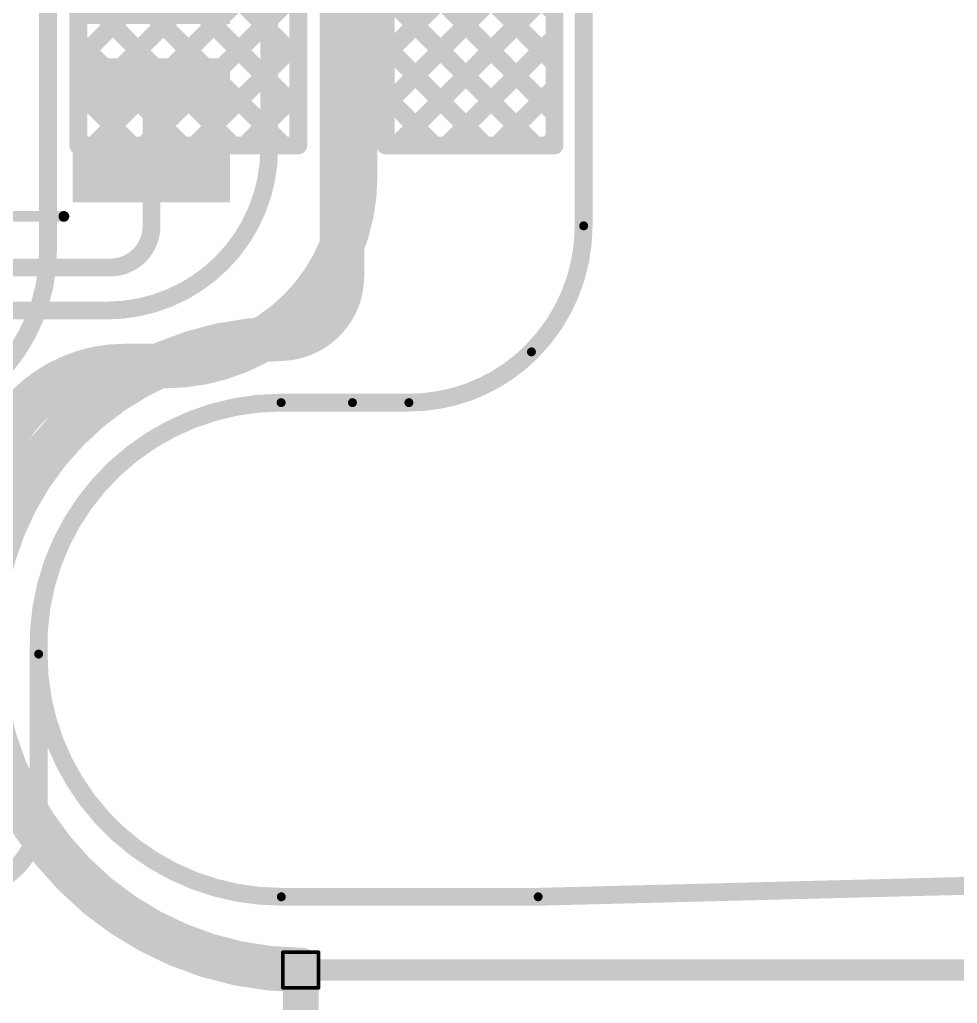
# Model space of a CAD drawing. Header units: inches. Extents: x 3 to 457, y -41 to 239.
# Drawn here: x 122.48 to 135.84, y 128 to 142.01 of the extents above; entities that cross this region are included whole.
import ezdxf

# ---------------------------------------------------------------- set-up
doc = ezdxf.new("R2010")
doc.units = ezdxf.units.IN
for name, color, linetype in [('Board Outline', 216, 'Continuous'), ('Bottom Layer', 5, 'Continuous'), ('Drill Drawing', 1, 'Continuous'), ('Fabrication', 76, 'Continuous'), ('Top Layer', 1, 'Continuous'), ('Top Overlay', 2, 'Continuous'), ('Top Paste', 8, 'Continuous'), ('Top Solder', 216, 'Continuous'), ('Via Holes', 16, 'Continuous')]:
    doc.layers.add(name, color=color, linetype=linetype)

# ---------------------------------------------------------------- blocks, each defined once
blk = doc.blocks.new('14_SO_112')
at = {"layer": 'Top Layer'}
for points in [[(-1.7501108, 4.096994599999999), (-1.7501108, 3.5230054), (-3.7881052, 3.5230054), (-3.7881052, 4.096994599999999)], [(3.7881052, 4.096994599999999), (3.7881052, 3.5230054), (1.7501108, 3.5230054), (1.7501108, 4.096994599999999)], [(-1.7501108, 2.8269946), (-1.7501108, 2.2530054), (-3.7881052, 2.2530054), (-3.7881052, 2.8269946)], [(3.7881052, 2.8269946), (3.7881052, 2.2530054), (1.7501108, 2.2530054), (1.7501108, 2.8269946)], [(-1.7501108, 1.556994599999999), (-1.7501108, 0.9830053999999997), (-3.7881052, 0.9830054000000001), (-3.7881052, 1.5569946)], [(3.7881052, 1.556994599999999), (3.7881052, 0.9830053999999997), (1.7501108, 0.9830054000000001), (1.7501108, 1.5569946)], [(-1.7501108, 0.2869945999999998), (-1.7501108, -0.2869946000000002), (-3.7881052, -0.2869945999999998), (-3.7881052, 0.2869946000000002)], [(3.7881052, 0.2869945999999998), (3.7881052, -0.2869946000000002), (1.7501108, -0.2869945999999998), (1.7501108, 0.2869946000000002)], [(-1.7501108, -0.9830054000000001), (-1.7501108, -1.5569946), (-3.7881052, -1.556994599999999), (-3.7881052, -0.9830053999999997)], [(3.7881052, -0.9830054000000001), (3.7881052, -1.5569946), (1.7501108, -1.556994599999999), (1.7501108, -0.9830053999999997)], [(-1.7501108, -2.2530054), (-1.7501108, -2.8269946), (-3.7881052, -2.8269946), (-3.7881052, -2.2530054)], [(3.7881052, -2.2530054), (3.7881052, -2.8269946), (1.7501108, -2.8269946), (1.7501108, -2.2530054)], [(-1.7501108, -3.5230054), (-1.7501108, -4.096994599999999), (-3.7881052, -4.096994599999999), (-3.7881052, -3.5230054)], [(3.7881052, -3.5230054), (3.7881052, -4.096994599999999), (1.7501108, -4.096994599999999), (1.7501108, -3.5230054)]]:
    blk.add_hatch(color=1, dxfattribs=at).paths.add_polyline_path(points)
at = {"layer": 'Top Paste'}
for points in [[(-1.7501108, 4.096994599999999), (-1.7501108, 3.5230054), (-3.7881052, 3.5230054), (-3.7881052, 4.096994599999999)], [(3.7881052, 4.096994599999999), (3.7881052, 3.5230054), (1.7501108, 3.5230054), (1.7501108, 4.096994599999999)], [(-1.7501108, 2.8269946), (-1.7501108, 2.2530054), (-3.7881052, 2.2530054), (-3.7881052, 2.8269946)], [(3.7881052, 2.8269946), (3.7881052, 2.2530054), (1.7501108, 2.2530054), (1.7501108, 2.8269946)], [(-1.7501108, 1.556994599999999), (-1.7501108, 0.9830053999999997), (-3.7881052, 0.9830054000000001), (-3.7881052, 1.5569946)], [(3.7881052, 1.556994599999999), (3.7881052, 0.9830053999999997), (1.7501108, 0.9830054000000001), (1.7501108, 1.5569946)], [(-1.7501108, 0.2869945999999998), (-1.7501108, -0.2869946000000002), (-3.7881052, -0.2869945999999998), (-3.7881052, 0.2869946000000002)], [(3.7881052, 0.2869945999999998), (3.7881052, -0.2869946000000002), (1.7501108, -0.2869945999999998), (1.7501108, 0.2869946000000002)], [(-1.7501108, -0.9830054000000001), (-1.7501108, -1.5569946), (-3.7881052, -1.556994599999999), (-3.7881052, -0.9830053999999997)], [(3.7881052, -0.9830054000000001), (3.7881052, -1.5569946), (1.7501108, -1.556994599999999), (1.7501108, -0.9830053999999997)], [(-1.7501108, -2.2530054), (-1.7501108, -2.8269946), (-3.7881052, -2.8269946), (-3.7881052, -2.2530054)], [(3.7881052, -2.2530054), (3.7881052, -2.8269946), (1.7501108, -2.8269946), (1.7501108, -2.2530054)], [(-1.7501108, -3.5230054), (-1.7501108, -4.096994599999999), (-3.7881052, -4.096994599999999), (-3.7881052, -3.5230054)], [(3.7881052, -3.5230054), (3.7881052, -4.096994599999999), (1.7501108, -4.096994599999999), (1.7501108, -3.5230054)]]:
    blk.add_hatch(color=8, dxfattribs=at).paths.add_polyline_path(points)
at = {"layer": 'Top Solder'}
for points in [[(-1.6485108, 4.1985946), (-1.6485108, 3.421405399999999), (-3.8897052, 3.421405399999999), (-3.8897052, 4.1985946)], [(3.8897052, 4.1985946), (3.8897052, 3.421405399999999), (1.6485108, 3.421405399999999), (1.6485108, 4.1985946)], [(-1.6485108, 2.9285946), (-1.6485108, 2.151405399999999), (-3.8897052, 2.1514054), (-3.8897052, 2.9285946)], [(3.8897052, 2.9285946), (3.8897052, 2.151405399999999), (1.6485108, 2.1514054), (1.6485108, 2.9285946)], [(-1.6485108, 1.658594599999999), (-1.6485108, 0.8814053999999997), (-3.8897052, 0.8814054000000002), (-3.8897052, 1.6585946)], [(3.8897052, 1.658594599999999), (3.8897052, 0.8814053999999997), (1.6485108, 0.8814054000000002), (1.6485108, 1.6585946)], [(-1.6485108, 0.3885945999999997), (-1.6485108, -0.3885946000000002), (-3.8897052, -0.3885945999999997), (-3.8897052, 0.3885946000000002)], [(3.8897052, 0.3885945999999997), (3.8897052, -0.3885946000000002), (1.6485108, -0.3885945999999997), (1.6485108, 0.3885946000000002)], [(-1.6485108, -0.8814054000000002), (-1.6485108, -1.6585946), (-3.8897052, -1.658594599999999), (-3.8897052, -0.8814053999999997)], [(3.8897052, -0.8814054000000002), (3.8897052, -1.6585946), (1.6485108, -1.658594599999999), (1.6485108, -0.8814053999999997)], [(-1.6485108, -2.1514054), (-1.6485108, -2.9285946), (-3.8897052, -2.9285946), (-3.8897052, -2.151405399999999)], [(3.8897052, -2.1514054), (3.8897052, -2.9285946), (1.6485108, -2.9285946), (1.6485108, -2.151405399999999)], [(-1.6485108, -3.421405399999999), (-1.6485108, -4.1985946), (-3.8897052, -4.1985946), (-3.8897052, -3.421405399999999)], [(3.8897052, -3.421405399999999), (3.8897052, -4.1985946), (1.6485108, -4.1985946), (1.6485108, -3.421405399999999)]]:
    blk.add_hatch(color=216, dxfattribs=at).paths.add_polyline_path(points)
at = {"layer": 'Top Overlay'}
for points in [[(-1.5213838, 4.4012104, 0.1524, 0.1524, 0), (1.5214346, 4.4012104, 0.1524, 0.1524, 0)], [(-4.166107999999999, 3.7084, 0.1999996, 0.1999996, 0), (-4.166107999999999, 3.9624, 0.1999996, 0.1999996, 0)], [(-4.166107999999999, 3.9624, 0.1999996, 0.1999996, 0), (-4.039108, 3.835399999999999, 0.1999996, 0.1999996, 0)], [(-4.166107999999999, 3.7084, 0.1999996, 0.1999996, 0), (-4.039108, 3.835399999999999, 0.1999996, 0.1999996, 0)], [(-1.5213838, -4.4012104, 0.1524, 0.1524, 0), (1.5214346, -4.4012104, 0.1524, 0.1524, 0)]]:
    blk.add_lwpolyline(points, format="xyseb", dxfattribs=at)
for points in [[(-1.5594838, 4.4012104, 0.0762, 0.0762, 1), (-1.4832838, 4.4012104, 0.0762, 0.0762, 1)], [(1.4833346, 4.4012104, 0.0762, 0.0762, 1), (1.5595346, 4.4012104, 0.0762, 0.0762, 1)], [(-4.2161079, 3.9624, 0.0999998, 0.0999998, 1), (-4.116108099999999, 3.9624, 0.0999998, 0.0999998, 1)], [(-4.2161079, 3.9624, 0.0999998, 0.0999998, 1), (-4.116108099999999, 3.9624, 0.0999998, 0.0999998, 1)], [(-4.0891079, 3.835399999999999, 0.0999998, 0.0999998, 1), (-3.9891081, 3.835399999999999, 0.0999998, 0.0999998, 1)], [(-4.0891079, 3.835399999999999, 0.0999998, 0.0999998, 1), (-3.9891081, 3.835399999999999, 0.0999998, 0.0999998, 1)], [(-4.2161079, 3.7084, 0.0999998, 0.0999998, 1), (-4.116108099999999, 3.7084, 0.0999998, 0.0999998, 1)], [(-4.2161079, 3.7084, 0.0999998, 0.0999998, 1), (-4.116108099999999, 3.7084, 0.0999998, 0.0999998, 1)], [(-1.5594838, -4.4012104, 0.0762, 0.0762, 1), (-1.4832838, -4.4012104, 0.0762, 0.0762, 1)], [(1.4833346, -4.4012104, 0.0762, 0.0762, 1), (1.5595346, -4.4012104, 0.0762, 0.0762, 1)]]:
    blk.add_lwpolyline(points, format="xyseb", close=True, dxfattribs=at)

msp = doc.modelspace()

# ---------------------------------------------------------------- hatches: boundary and pattern name
at = {"layer": 'Bottom Layer'}
h = msp.add_hatch(color=5, dxfattribs=at)
edge = h.paths.add_edge_path()
edge.add_arc((126.48482704, 128.47032218), 0.2999994, 0, 360)
at = {"layer": 'Top Layer'}
h = msp.add_hatch(color=1, dxfattribs=at)
edge = h.paths.add_edge_path()
edge.add_arc((126.48482704, 128.47032218), 0.2999994, 0, 360)
at = {"layer": 'Via Holes'}
h = msp.add_hatch(color=7, dxfattribs=at)
edge = h.paths.add_edge_path()
edge.add_arc((126.48482704, 128.47032218), 0.1499997, 0, 360)

# ---------------------------------------------------------------- linework, layer by layer
at = {"layer": 'Board Outline'}
for points in [[(130.51565972, 139.0714008, 0.127, 0.127, 0), (130.51565972, 158.98451058, 0.127, 0.127, 0)], [(130.51565972, 139.0714008, 0.127, 0.127, -0.198912367379658), (129.77205948, 137.27618976, 0.127, 0.127, 0)], [(129.77205948, 137.27618976, 0.127, 0.127, -0.198912367379658), (128.02643432, 136.55312796, 0.127, 0.127, 0)], [(129.77205948, 137.27618976, 0.127, 0.127, 0), (129.77207726, 137.27617198, 0.127, 0.127, 0)], [(122.75101942, 132.97093802, 0.127, 0.127, -0.4248238825365849), (126.20620936, 136.55312796, 0.127, 0.127, 0)], [(126.20620936, 136.55312796, 0.127, 0.127, 0), (127.22220936, 136.55312796, 0.127, 0.127, 0)], [(127.22220936, 136.55312796, 0.127, 0.127, 0), (128.02643432, 136.55312796, 0.127, 0.127, 0)], [(126.20854108, 129.51347478, 0.127, 0.127, -0.4142135623828077), (122.7511007, 132.97091516, 0.127, 0.127, 0)], [(129.8680029, 129.51347478, 0.127, 0.127, 0), (136.0826082, 129.6719657, 0.127, 0.127, 0)], [(126.20854108, 129.51347478, 0.127, 0.127, 0), (129.8680029, 129.51347478, 0.127, 0.127, 0)]]:
    msp.add_lwpolyline(points, format="xyseb", dxfattribs=at)
for points in [[(130.48390972, 139.0714008, 0.0635, 0.0635, 1), (130.54740972, 139.0714008, 0.0635, 0.0635, 1)], [(130.48390972, 139.0714008, 0.0635, 0.0635, 1), (130.54740972, 139.0714008, 0.0635, 0.0635, 1)], [(129.74030948, 137.27618976, 0.0635, 0.0635, 1), (129.80380948, 137.27618976, 0.0635, 0.0635, 1)], [(129.74030948, 137.27618976, 0.0635, 0.0635, 1), (129.80380948, 137.27618976, 0.0635, 0.0635, 1)], [(129.74030948, 137.27618976, 0.0635, 0.0635, 1), (129.80380948, 137.27618976, 0.0635, 0.0635, 1)], [(129.74032726, 137.27617198, 0.0635, 0.0635, 1), (129.80382726, 137.27617198, 0.0635, 0.0635, 1)], [(126.17445936, 136.55312796, 0.0635, 0.0635, 1), (126.23795936, 136.55312796, 0.0635, 0.0635, 1)], [(126.17445936, 136.55312796, 0.0635, 0.0635, 1), (126.23795936, 136.55312796, 0.0635, 0.0635, 1)], [(127.19045936, 136.55312796, 0.0635, 0.0635, 1), (127.25395936, 136.55312796, 0.0635, 0.0635, 1)], [(127.19045936, 136.55312796, 0.0635, 0.0635, 1), (127.25395936, 136.55312796, 0.0635, 0.0635, 1)], [(127.99468432, 136.55312796, 0.0635, 0.0635, 1), (128.05818432, 136.55312796, 0.0635, 0.0635, 1)], [(127.99468432, 136.55312796, 0.0635, 0.0635, 1), (128.05818432, 136.55312796, 0.0635, 0.0635, 1)], [(122.71926942, 132.97093802, 0.0635, 0.0635, 1), (122.78276942, 132.97093802, 0.0635, 0.0635, 1)], [(122.7193507, 132.97091516, 0.0635, 0.0635, 1), (122.7828507, 132.97091516, 0.0635, 0.0635, 1)], [(126.17679108, 129.51347478, 0.0635, 0.0635, 1), (126.24029108, 129.51347478, 0.0635, 0.0635, 1)], [(126.17679108, 129.51347478, 0.0635, 0.0635, 1), (126.24029108, 129.51347478, 0.0635, 0.0635, 1)], [(129.8362529, 129.51347478, 0.0635, 0.0635, 1), (129.8997529, 129.51347478, 0.0635, 0.0635, 1)], [(129.8362529, 129.51347478, 0.0635, 0.0635, 1), (129.8997529, 129.51347478, 0.0635, 0.0635, 1)]]:
    msp.add_lwpolyline(points, format="xyseb", close=True, dxfattribs=at)
at = {"layer": 'Bottom Layer'}
for points in [[(130.10130698, 158.98451058, 0.254, 0.254, 0), (130.10130952, 140.2166868, 0.254, 0.254, 0)], [(127.07251192, 138.35465852, 0.635, 0.635, 0), (127.07251192, 155.4734, 0.635, 0.635, 0)], [(126.45021192, 140.2166868, 0.254, 0.254, 0), (126.45021192, 155.4734, 0.254, 0.254, 0)], [(127.69481192, 140.2166868, 0.254, 0.254, 0), (127.69481192, 155.4734, 0.254, 0.254, 0)], [(122.88481392, 138.72007562, 0.254, 0.254, 0), (122.88481392, 144.87695688, 0.254, 0.254, 0)], [(123.31661392, 141.43859698, 0.254, 0.254, 0), (126.45021192, 144.57219498, 0.254, 0.254, 0)], [(123.37349722, 144.5206279, 0.254, 0.254, 0), (126.45021192, 141.4439132, 0.254, 0.254, 0)], [(127.69481192, 144.5098075, 0.254, 0.254, 0), (130.10130952, 142.1033099, 0.254, 0.254, 0)], [(123.31661392, 140.2166868, 0.254, 0.254, 0), (123.31661392, 144.453483, 0.254, 0.254, 0)], [(123.31661392, 143.85908998, 0.254, 0.254, 0), (126.45021192, 140.72549198, 0.254, 0.254, 0)], [(123.31661392, 140.72017576, 0.254, 0.254, 0), (126.45021192, 143.85377376, 0.254, 0.254, 0)], [(127.69481192, 141.50626766, 0.254, 0.254, 0), (130.10130952, 143.91276526, 0.254, 0.254, 0)], [(127.69481192, 143.79138628, 0.254, 0.254, 0), (130.10130952, 141.38488868, 0.254, 0.254, 0)], [(123.31661392, 143.14066876, 0.254, 0.254, 0), (126.24059588, 140.2166868, 0.254, 0.254, 0)], [(123.53154618, 140.2166868, 0.254, 0.254, 0), (126.45021192, 143.13535254, 0.254, 0.254, 0)], [(127.69481192, 140.78784644, 0.254, 0.254, 0), (130.10130952, 143.19434404, 0.254, 0.254, 0)], [(127.69481192, 143.07296506, 0.254, 0.254, 0), (130.10130952, 140.66646746, 0.254, 0.254, 0)], [(123.31661392, 142.42224754, 0.254, 0.254, 0), (125.52217466, 140.2166868, 0.254, 0.254, 0)], [(124.2499674, 140.2166868, 0.254, 0.254, 0), (126.45021192, 142.41693132, 0.254, 0.254, 0)], [(127.8420735, 140.2166868, 0.254, 0.254, 0), (130.10130952, 142.47592282, 0.254, 0.254, 0)], [(127.69481192, 142.35457686, 0.254, 0.254, 0), (129.83270198, 140.2166868, 0.254, 0.254, 0)], [(123.31661392, 141.70382632, 0.254, 0.254, 0), (124.80375344, 140.2166868, 0.254, 0.254, 0)], [(124.96838862, 140.2166868, 0.254, 0.254, 0), (126.45021192, 141.6985101, 0.254, 0.254, 0)], [(128.56049472, 140.2166868, 0.254, 0.254, 0), (130.10130952, 141.7575016, 0.254, 0.254, 0)], [(127.69481192, 141.63615564, 0.254, 0.254, 0), (129.11428076, 140.2166868, 0.254, 0.254, 0)], [(123.31661392, 140.9854051, 0.254, 0.254, 0), (124.08533222, 140.2166868, 0.254, 0.254, 0)], [(125.68680984, 140.2166868, 0.254, 0.254, 0), (126.45021192, 140.98008888, 0.254, 0.254, 0)], [(129.27891594, 140.2166868, 0.254, 0.254, 0), (130.10130952, 141.03908038, 0.254, 0.254, 0)], [(127.69481192, 140.91773442, 0.254, 0.254, 0), (128.39585954, 140.2166868, 0.254, 0.254, 0)], [(129.99733716, 140.2166868, 0.254, 0.254, 0), (130.10130952, 140.32065916, 0.254, 0.254, 0)], [(123.31661392, 140.2166868, 0.254, 0.254, 0), (126.45021192, 140.2166868, 0.254, 0.254, 0)], [(127.69481192, 140.2166868, 0.254, 0.254, 0), (130.10130952, 140.2166868, 0.254, 0.254, 0)], [(122.88481392, 138.72007562, 0.254, 0.254, -0.198912367379658), (122.1408657, 136.92402384, 0.254, 0.254, 0)], [(127.07251192, 138.35465852, 0.635, 0.635, -0.4142135623730951), (126.18074332, 137.46288992, 0.635, 0.635, 0)], [(121.93486916, 133.1155072, 0.635, 0.635, -0.4126820772362614), (126.18074332, 137.46288992, 0.635, 0.635, 0)], [(126.48481942, 128.47031456, 0.635, 0.635, -0.4134216610452752), (121.93519428, 133.0803536, 0.635, 0.635, 0)], [(126.48482704, 128.47032218, 0.3048, 0.3048, 0), (136.13777192, 128.47032218, 0.3048, 0.3048, 0)]]:
    msp.add_lwpolyline(points, format="xyseb", dxfattribs=at)
for points in [[(130.03780952, 142.1033099, 0.127, 0.127, 1), (130.16480952, 142.1033099, 0.127, 0.127, 1)], [(123.25311392, 141.70382632, 0.127, 0.127, 1), (123.38011392, 141.70382632, 0.127, 0.127, 1)], [(126.38671192, 141.6985101, 0.127, 0.127, 1), (126.51371192, 141.6985101, 0.127, 0.127, 1)], [(130.03780952, 141.7575016, 0.127, 0.127, 1), (130.16480952, 141.7575016, 0.127, 0.127, 1)], [(127.63131192, 141.63615564, 0.127, 0.127, 1), (127.75831192, 141.63615564, 0.127, 0.127, 1)], [(123.25311392, 141.43859698, 0.127, 0.127, 1), (123.38011392, 141.43859698, 0.127, 0.127, 1)], [(126.38671192, 141.4439132, 0.127, 0.127, 1), (126.51371192, 141.4439132, 0.127, 0.127, 1)], [(127.63131192, 141.50626766, 0.127, 0.127, 1), (127.75831192, 141.50626766, 0.127, 0.127, 1)], [(130.03780952, 141.38488868, 0.127, 0.127, 1), (130.16480952, 141.38488868, 0.127, 0.127, 1)], [(123.25311392, 140.9854051, 0.127, 0.127, 1), (123.38011392, 140.9854051, 0.127, 0.127, 1)], [(126.38671192, 140.98008888, 0.127, 0.127, 1), (126.51371192, 140.98008888, 0.127, 0.127, 1)], [(130.03780952, 141.03908038, 0.127, 0.127, 1), (130.16480952, 141.03908038, 0.127, 0.127, 1)], [(127.63131192, 140.91773442, 0.127, 0.127, 1), (127.75831192, 140.91773442, 0.127, 0.127, 1)], [(123.25311392, 140.72017576, 0.127, 0.127, 1), (123.38011392, 140.72017576, 0.127, 0.127, 1)], [(126.38671192, 140.72549198, 0.127, 0.127, 1), (126.51371192, 140.72549198, 0.127, 0.127, 1)], [(127.63131192, 140.78784644, 0.127, 0.127, 1), (127.75831192, 140.78784644, 0.127, 0.127, 1)], [(130.03780952, 140.66646746, 0.127, 0.127, 1), (130.16480952, 140.66646746, 0.127, 0.127, 1)], [(130.03780952, 140.32065916, 0.127, 0.127, 1), (130.16480952, 140.32065916, 0.127, 0.127, 1)], [(123.25311392, 140.2166868, 0.127, 0.127, 1), (123.38011392, 140.2166868, 0.127, 0.127, 1)], [(123.25311392, 140.2166868, 0.127, 0.127, 1), (123.38011392, 140.2166868, 0.127, 0.127, 1)], [(123.46804618, 140.2166868, 0.127, 0.127, 1), (123.59504618, 140.2166868, 0.127, 0.127, 1)], [(124.02183222, 140.2166868, 0.127, 0.127, 1), (124.14883222, 140.2166868, 0.127, 0.127, 1)], [(124.1864674, 140.2166868, 0.127, 0.127, 1), (124.3134674, 140.2166868, 0.127, 0.127, 1)], [(124.74025344, 140.2166868, 0.127, 0.127, 1), (124.86725344, 140.2166868, 0.127, 0.127, 1)], [(124.90488862, 140.2166868, 0.127, 0.127, 1), (125.03188862, 140.2166868, 0.127, 0.127, 1)], [(125.45867466, 140.2166868, 0.127, 0.127, 1), (125.58567466, 140.2166868, 0.127, 0.127, 1)], [(125.62330984, 140.2166868, 0.127, 0.127, 1), (125.75030984, 140.2166868, 0.127, 0.127, 1)], [(126.17709588, 140.2166868, 0.127, 0.127, 1), (126.30409588, 140.2166868, 0.127, 0.127, 1)], [(126.38671192, 140.2166868, 0.127, 0.127, 1), (126.51371192, 140.2166868, 0.127, 0.127, 1)], [(126.38671192, 140.2166868, 0.127, 0.127, 1), (126.51371192, 140.2166868, 0.127, 0.127, 1)], [(127.63131192, 140.2166868, 0.127, 0.127, 1), (127.75831192, 140.2166868, 0.127, 0.127, 1)], [(127.63131192, 140.2166868, 0.127, 0.127, 1), (127.75831192, 140.2166868, 0.127, 0.127, 1)], [(127.7785735, 140.2166868, 0.127, 0.127, 1), (127.9055735, 140.2166868, 0.127, 0.127, 1)], [(128.33235954, 140.2166868, 0.127, 0.127, 1), (128.45935954, 140.2166868, 0.127, 0.127, 1)], [(128.49699472, 140.2166868, 0.127, 0.127, 1), (128.62399472, 140.2166868, 0.127, 0.127, 1)], [(129.05078076, 140.2166868, 0.127, 0.127, 1), (129.17778076, 140.2166868, 0.127, 0.127, 1)], [(129.21541594, 140.2166868, 0.127, 0.127, 1), (129.34241594, 140.2166868, 0.127, 0.127, 1)], [(129.76920198, 140.2166868, 0.127, 0.127, 1), (129.89620198, 140.2166868, 0.127, 0.127, 1)], [(129.93383716, 140.2166868, 0.127, 0.127, 1), (130.06083716, 140.2166868, 0.127, 0.127, 1)], [(130.03780952, 140.2166868, 0.127, 0.127, 1), (130.16480952, 140.2166868, 0.127, 0.127, 1)], [(130.03780952, 140.2166868, 0.127, 0.127, 1), (130.16480952, 140.2166868, 0.127, 0.127, 1)], [(122.82131392, 138.72007562, 0.127, 0.127, 1), (122.94831392, 138.72007562, 0.127, 0.127, 1)], [(122.82131392, 138.72007562, 0.127, 0.127, 1), (122.94831392, 138.72007562, 0.127, 0.127, 1)], [(126.91376192, 138.35465852, 0.3175, 0.3175, 1), (127.23126192, 138.35465852, 0.3175, 0.3175, 1)], [(126.91376192, 138.35465852, 0.3175, 0.3175, 1), (127.23126192, 138.35465852, 0.3175, 0.3175, 1)], [(126.02199332, 137.46288992, 0.3175, 0.3175, 1), (126.33949332, 137.46288992, 0.3175, 0.3175, 1)], [(126.02199332, 137.46288992, 0.3175, 0.3175, 1), (126.33949332, 137.46288992, 0.3175, 0.3175, 1)], [(126.32606942, 128.47031456, 0.3175, 0.3175, 1), (126.64356942, 128.47031456, 0.3175, 0.3175, 1)], [(126.40862704, 128.47032218, 0.1524, 0.1524, 1), (126.56102704, 128.47032218, 0.1524, 0.1524, 1)]]:
    msp.add_lwpolyline(points, format="xyseb", close=True, dxfattribs=at)
at = {"layer": 'Drill Drawing'}
for points in [[(126.23082704, 128.72432218, 0.0508, 0.0508, 0), (126.73882704, 128.72432218, 0.0508, 0.0508, 0)], [(126.23082704, 128.21632218, 0.0508, 0.0508, 0), (126.23082704, 128.72432218, 0.0508, 0.0508, 0)], [(126.73882704, 128.21632218, 0.0508, 0.0508, 0), (126.73882704, 128.72432218, 0.0508, 0.0508, 0)], [(126.23082704, 128.21632218, 0.0508, 0.0508, 0), (126.73882704, 128.21632218, 0.0508, 0.0508, 0)]]:
    msp.add_lwpolyline(points, format="xyseb", dxfattribs=at)
for points in [[(126.21812704, 128.72432218, 0.0254, 0.0254, 1), (126.24352704, 128.72432218, 0.0254, 0.0254, 1)], [(126.21812704, 128.72432218, 0.0254, 0.0254, 1), (126.24352704, 128.72432218, 0.0254, 0.0254, 1)], [(126.72612704, 128.72432218, 0.0254, 0.0254, 1), (126.75152704, 128.72432218, 0.0254, 0.0254, 1)], [(126.72612704, 128.72432218, 0.0254, 0.0254, 1), (126.75152704, 128.72432218, 0.0254, 0.0254, 1)], [(126.21812704, 128.21632218, 0.0254, 0.0254, 1), (126.24352704, 128.21632218, 0.0254, 0.0254, 1)], [(126.21812704, 128.21632218, 0.0254, 0.0254, 1), (126.24352704, 128.21632218, 0.0254, 0.0254, 1)], [(126.72612704, 128.21632218, 0.0254, 0.0254, 1), (126.75152704, 128.21632218, 0.0254, 0.0254, 1)], [(126.72612704, 128.21632218, 0.0254, 0.0254, 1), (126.75152704, 128.21632218, 0.0254, 0.0254, 1)]]:
    msp.add_lwpolyline(points, format="xyseb", close=True, dxfattribs=at)
at = {"layer": 'Fabrication'}
for points in [[(130.51565972, 139.0714008, 0.254, 0.254, 0), (130.51565972, 158.98451058, 0.254, 0.254, 0)], [(130.51565972, 139.0714008, 0.254, 0.254, -0.198912367379658), (129.77205948, 137.27618976, 0.254, 0.254, 0)], [(129.77205948, 137.27618976, 0.254, 0.254, -0.198912367379658), (128.02643432, 136.55312796, 0.254, 0.254, 0)], [(129.77205948, 137.27618976, 0.254, 0.254, 0), (129.77207726, 137.27617198, 0.254, 0.254, 0)], [(122.75101942, 132.97092532, 0.254, 0.254, -0.4248238825365849), (126.20620936, 136.55311526, 0.254, 0.254, 0)], [(126.20620936, 136.55312796, 0.254, 0.254, 0), (127.22220936, 136.55312796, 0.254, 0.254, 0)], [(127.22220936, 136.55312796, 0.254, 0.254, 0), (128.02643432, 136.55312796, 0.254, 0.254, 0)], [(122.7511007, 130.69436142, 0.254, 0.254, 0), (122.7511007, 133.0702317, 0.254, 0.254, 0)], [(126.20855378, 129.51347478, 0.254, 0.254, -0.4142135623828077), (122.7511134, 132.97091516, 0.254, 0.254, 0)], [(122.7511007, 130.69436142, 0.254, 0.254, -0.4142135623730951), (121.6695306, 129.61279132, 0.254, 0.254, 0)], [(129.8680029, 129.51347478, 0.254, 0.254, 0), (136.0826082, 129.6719657, 0.254, 0.254, 0)], [(126.20855378, 129.51348748, 0.254, 0.254, 0), (129.8680156, 129.51348748, 0.254, 0.254, 0)]]:
    msp.add_lwpolyline(points, format="xyseb", dxfattribs=at)
for points in [[(130.45215972, 139.0714008, 0.127, 0.127, 1), (130.57915972, 139.0714008, 0.127, 0.127, 1)], [(130.45215972, 139.0714008, 0.127, 0.127, 1), (130.57915972, 139.0714008, 0.127, 0.127, 1)], [(129.70855948, 137.27618976, 0.127, 0.127, 1), (129.83555948, 137.27618976, 0.127, 0.127, 1)], [(129.70855948, 137.27618976, 0.127, 0.127, 1), (129.83555948, 137.27618976, 0.127, 0.127, 1)], [(129.70855948, 137.27618976, 0.127, 0.127, 1), (129.83555948, 137.27618976, 0.127, 0.127, 1)], [(129.70857726, 137.27617198, 0.127, 0.127, 1), (129.83557726, 137.27617198, 0.127, 0.127, 1)], [(126.14270936, 136.55312796, 0.127, 0.127, 1), (126.26970936, 136.55312796, 0.127, 0.127, 1)], [(126.14270936, 136.55311526, 0.127, 0.127, 1), (126.26970936, 136.55311526, 0.127, 0.127, 1)], [(127.15870936, 136.55312796, 0.127, 0.127, 1), (127.28570936, 136.55312796, 0.127, 0.127, 1)], [(127.15870936, 136.55312796, 0.127, 0.127, 1), (127.28570936, 136.55312796, 0.127, 0.127, 1)], [(127.96293432, 136.55312796, 0.127, 0.127, 1), (128.08993432, 136.55312796, 0.127, 0.127, 1)], [(127.96293432, 136.55312796, 0.127, 0.127, 1), (128.08993432, 136.55312796, 0.127, 0.127, 1)], [(122.6876007, 133.0702317, 0.127, 0.127, 1), (122.8146007, 133.0702317, 0.127, 0.127, 1)], [(122.68751942, 132.97092532, 0.127, 0.127, 1), (122.81451942, 132.97092532, 0.127, 0.127, 1)], [(122.6876134, 132.97091516, 0.127, 0.127, 1), (122.8146134, 132.97091516, 0.127, 0.127, 1)], [(122.6876007, 130.69436142, 0.127, 0.127, 1), (122.8146007, 130.69436142, 0.127, 0.127, 1)], [(122.6876007, 130.69436142, 0.127, 0.127, 1), (122.8146007, 130.69436142, 0.127, 0.127, 1)], [(126.14505378, 129.51348748, 0.127, 0.127, 1), (126.27205378, 129.51348748, 0.127, 0.127, 1)], [(126.14505378, 129.51347478, 0.127, 0.127, 1), (126.27205378, 129.51347478, 0.127, 0.127, 1)], [(129.8045029, 129.51347478, 0.127, 0.127, 1), (129.9315029, 129.51347478, 0.127, 0.127, 1)], [(129.8045156, 129.51348748, 0.127, 0.127, 1), (129.9315156, 129.51348748, 0.127, 0.127, 1)]]:
    msp.add_lwpolyline(points, format="xyseb", close=True, dxfattribs=at)
at = {"layer": 'Top Layer'}
for points in [[(127.2607056, 139.77840472, 0.635, 0.635, 0), (127.2607056, 145.89295688, 0.635, 0.635, 0)], [(126.03620208, 140.177266, 0.254, 0.254, 0), (126.03620208, 145.7528708, 0.254, 0.254, 0)], [(124.35896896, 139.79695688, 0.254, 0.254, 0), (124.35896896, 141.06695688, 0.254, 0.254, 0)], [(126.03620208, 140.177266, 0.254, 0.254, -0.4142135623730951), (123.72445664, 137.86552056, 0.254, 0.254, 0)], [(127.2607056, 139.77840472, 0.635, 0.635, -0.4142135623730951), (124.55704832, 137.07474744, 0.635, 0.635, 0)], [(124.35896896, 139.06640208, 0.254, 0.254, 0), (124.35896896, 139.79695688, 0.254, 0.254, 0)], [(124.35896896, 139.06640208, 0.254, 0.254, -0.4142135623730951), (123.76980072, 138.47723384, 0.254, 0.254, 0)], [(116.42798152, 138.47723384, 0.254, 0.254, 0), (123.76980072, 138.47723384, 0.254, 0.254, 0)], [(116.25634864, 137.86552056, 0.254, 0.254, 0), (123.72445664, 137.86552056, 0.254, 0.254, 0)], [(122.0230224, 135.12075592, 0.635, 0.635, -0.4142135623730951), (123.97701392, 137.07474744, 0.635, 0.635, 0)], [(123.97701392, 137.07474744, 0.635, 0.635, 0), (124.55704832, 137.07474744, 0.635, 0.635, 0)], [(126.48482704, 125.60290856, 0.508, 0.508, 0), (126.48482704, 128.47032218, 0.508, 0.508, 0)]]:
    msp.add_lwpolyline(points, format="xyseb", dxfattribs=at)
for points in [[(124.29546896, 141.06695688, 0.127, 0.127, 1), (124.42246896, 141.06695688, 0.127, 0.127, 1)], [(125.97270208, 140.177266, 0.127, 0.127, 1), (126.09970208, 140.177266, 0.127, 0.127, 1)], [(125.97270208, 140.177266, 0.127, 0.127, 1), (126.09970208, 140.177266, 0.127, 0.127, 1)], [(127.1019556, 139.77840472, 0.3175, 0.3175, 1), (127.4194556, 139.77840472, 0.3175, 0.3175, 1)], [(127.1019556, 139.77840472, 0.3175, 0.3175, 1), (127.4194556, 139.77840472, 0.3175, 0.3175, 1)], [(124.29546896, 139.79695688, 0.127, 0.127, 1), (124.42246896, 139.79695688, 0.127, 0.127, 1)], [(124.29546896, 139.79695688, 0.127, 0.127, 1), (124.42246896, 139.79695688, 0.127, 0.127, 1)], [(124.29546896, 139.06640208, 0.127, 0.127, 1), (124.42246896, 139.06640208, 0.127, 0.127, 1)], [(124.29546896, 139.06640208, 0.127, 0.127, 1), (124.42246896, 139.06640208, 0.127, 0.127, 1)], [(123.70630072, 138.47723384, 0.127, 0.127, 1), (123.83330072, 138.47723384, 0.127, 0.127, 1)], [(123.70630072, 138.47723384, 0.127, 0.127, 1), (123.83330072, 138.47723384, 0.127, 0.127, 1)], [(123.66095664, 137.86552056, 0.127, 0.127, 1), (123.78795664, 137.86552056, 0.127, 0.127, 1)], [(123.66095664, 137.86552056, 0.127, 0.127, 1), (123.78795664, 137.86552056, 0.127, 0.127, 1)], [(123.81826392, 137.07474744, 0.3175, 0.3175, 1), (124.13576392, 137.07474744, 0.3175, 0.3175, 1)], [(123.81826392, 137.07474744, 0.3175, 0.3175, 1), (124.13576392, 137.07474744, 0.3175, 0.3175, 1)], [(124.39829832, 137.07474744, 0.3175, 0.3175, 1), (124.71579832, 137.07474744, 0.3175, 0.3175, 1)], [(124.39829832, 137.07474744, 0.3175, 0.3175, 1), (124.71579832, 137.07474744, 0.3175, 0.3175, 1)], [(126.35782704, 128.47032218, 0.254, 0.254, 1), (126.61182704, 128.47032218, 0.254, 0.254, 1)]]:
    msp.add_lwpolyline(points, format="xyseb", close=True, dxfattribs=at)

# ---------------------------------------------------------------- block references
msp.add_blockref('14_SO_112', (121.58986096, 143.60695688))

doc.saveas('drawing.dxf')
